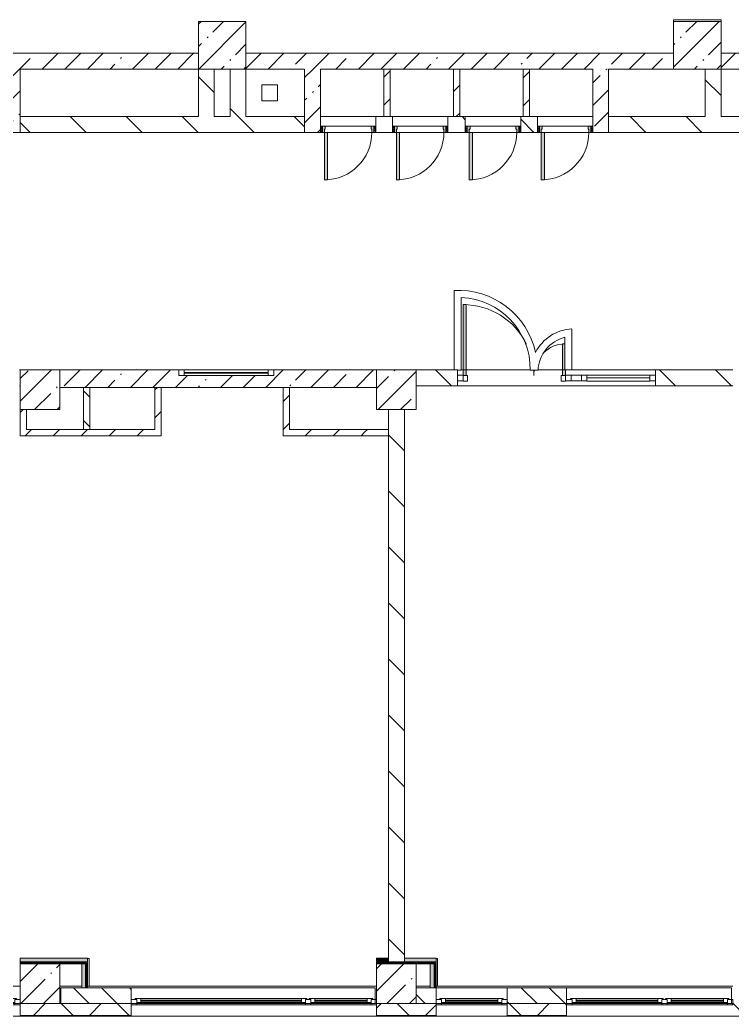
# Model space of a CAD drawing. Header units: millimetres. Extents: x -2911 to 191903, y -8553 to 29000.
# Drawn here: x 111825 to 120819, y -258 to 12320 of the extents above; entities that cross this region are included whole.
import ezdxf

# ---------------------------------------------------------------- set-up
doc = ezdxf.new("R2010")
doc.units = ezdxf.units.MM
for name, color, linetype, lineweight, true_color in [('A-DETL-GENF-5', 7, 'Continuous', 5, 0xaaaaaa), ('A-DOOR-1', 7, 'Continuous', 5, 0xaaaaaa), ('A-DOOR-2', 7, 'Continuous', 5, 0xe2e2e2), ('A-DOOR-FRAM-1', 7, 'Continuous', 5, 0xe2e2e2), ('A-DOOR-FRAM-2', 7, 'Continuous', 5, 0xaaaaaa), ('A-FLOR-3', 7, 'Continuous', 5, 0xaaaaaa), ('I-WALL-1', 7, 'Continuous', 5, 0xe7e7e7), ('I-WALL-2', 7, 'Continuous', 9, 0xe7e7e7), ('I-WALL-5', 7, 'Continuous', 5, 0x787878)]:
    doc.layers.add(name, color=color, linetype=linetype, lineweight=lineweight, true_color=true_color)
for name, color, linetype, lineweight in [('A-GLAZ-1', 7, 'Continuous', 5), ('A-GLAZ-CURT-2', 7, 'Continuous', 5), ('A-GLAZ-CWMG-4', 7, 'Continuous', 5), ('A-WALL', 7, 'Continuous', 9), ('A-WALL-4', 7, 'Continuous', 5), ('I-WALL-3', 7, 'Continuous', 5), ('S-COLS-2', 7, 'Continuous', 5)]:
    doc.layers.add(name, color=color, linetype=linetype, lineweight=lineweight)
pattern_1 = [(45, (59919.87, 0), (-176.7767, 176.7767), [])]
pattern_2 = [(135, (59919.87, 0), (-353.5534, -353.5534), [])]
pattern_3 = [(45, (59919.87, 0), (-285.1231, 285.1231), []), (45, (60205, 0), (-285.1231, 285.1231), [504.031, -100.806, 16.764, -84.042])]
pattern_4 = [(135, (1951.41, 164.685), (-14.14214, -14.14214), []), (225, (1951.41, 164.685), (14.14214, -14.14214), [])]
pattern_5 = [(45, (-171.384, 164.685), (-14.1421, 14.1421), []), (135, (-171.384, 164.685), (-14.1421, -14.1421), [])]
pattern_6 = [(135, (59919.87, 0), (-176.7767, -176.7767), [])]
pattern_7 = [(45, (59919.9, 0), (-530.33, 530.33), []), (135, (59919.9, 0), (-530.33, -530.33), [])]

# ---------------------------------------------------------------- blocks, each defined once
blk = doc.blocks.new('BSC_Колонна _Прямоугольная - 500х500-V39-2_5_1_птичка')
at = {"layer": 'S-COLS-2'}
h = blk.add_hatch(dxfattribs=at)
h.set_pattern_fill('FP_61', color=256, style=0, pattern_type=2)
h.set_pattern_definition([(45, (-52160, -7650), (-285.123, 285.123), []), (45, (-51874.88, -7650), (-285.123, 285.123), [504.031, -100.806, 16.764, -84.042])])
h.paths.add_polyline_path([(-250, -250), (250, -250), (250, 250), (-250, 250)])
for p, q in [((250, 250), (-250, 250)), ((-250, 250), (-250, -250)), ((250, -250), (250, 250)), ((-250, -250), (250, -250))]:
    blk.add_line(p, q, dxfattribs=at)
blk = doc.blocks.new('BSC_Колонна _Прямоугольная - 500х500-V46-2_5_1_птичка')
at = {"layer": 'S-COLS-2'}
h = blk.add_hatch(dxfattribs=at)
h.set_pattern_fill('FP_68', color=256, style=0, pattern_type=2)
h.set_pattern_definition([(45, (-52160, -150), (-285.123, 285.123), []), (45, (-51874.88, -150), (-285.123, 285.123), [504.031, -100.806, 16.764, -84.042])])
h.paths.add_polyline_path([(-250, -250), (250, -250), (250, 250), (-250, 250)])
for p, q in [((250, 250), (-250, 250)), ((-250, 250), (-250, -250)), ((250, -250), (250, 250)), ((-250, -250), (250, -250))]:
    blk.add_line(p, q, dxfattribs=at)
blk = doc.blocks.new('BSC_Колонна _Прямоугольная - 600х600-23205375-2_5_1_птичка')
at = {"layer": 'S-COLS-2'}
h = blk.add_hatch(dxfattribs=at)
h.set_pattern_fill('FP_93', color=256, style=0, pattern_type=2)
h.set_pattern_definition([(45, (-54460, -12000), (-285.123, 285.123), []), (45, (-54174.88, -12000), (-285.123, 285.123), [504.031, -100.806, 16.764, -84.042])])
h.paths.add_polyline_path([(-300, -300), (300, -300), (300, 300), (-300, 300)])
for p, q in [((300, 300), (-300, 300)), ((-300, 300), (-300, -300)), ((300, -300), (300, 300)), ((-300, -300), (300, -300))]:
    blk.add_line(p, q, dxfattribs=at)
blk = doc.blocks.new('BSC_Колонна _Прямоугольная - 500х500-V69-2_5_1_птичка')
at = {"layer": 'S-COLS-2'}
h = blk.add_hatch(dxfattribs=at)
h.set_pattern_fill('FP_102', color=256, style=0, pattern_type=2)
h.set_pattern_definition([(45, (-56660, -150), (-285.123, 285.123), []), (45, (-56374.88, -150), (-285.123, 285.123), [504.031, -100.806, 16.764, -84.042])])
h.paths.add_polyline_path([(-250, -250), (250, -250), (250, 250), (-250, 250), (-250, 80)])
for p, q in [((250, 250), (-250, 250)), ((-250, 250), (-250, -250)), ((250, -250), (250, 250)), ((-250, -250), (250, -250))]:
    blk.add_line(p, q, dxfattribs=at)
blk = doc.blocks.new('BSC_Колонна _Прямоугольная - 500х500-V70-2_5_1_птичка')
at = {"layer": 'S-COLS-2'}
h = blk.add_hatch(dxfattribs=at)
h.set_pattern_fill('FP_103', color=256, style=0, pattern_type=2)
h.set_pattern_definition([(45, (-56660, -7650), (-285.123, 285.123), []), (45, (-56374.88, -7650), (-285.123, 285.123), [504.031, -100.806, 16.764, -84.042])])
h.paths.add_polyline_path([(-250, -250), (250, -250), (250, 250), (-250, 250), (-250, 100)])
for p, q in [((250, 250), (-250, 250)), ((-250, 250), (-250, -250)), ((250, -250), (250, 250)), ((-250, -250), (250, -250))]:
    blk.add_line(p, q, dxfattribs=at)
blk = doc.blocks.new('BSC_Колонна _Прямоугольная - 600х600-V75-2_5_1_птичка')
at = {"layer": 'S-COLS-2'}
h = blk.add_hatch(dxfattribs=at)
h.set_pattern_fill('FP_108', color=256, style=0, pattern_type=2)
h.set_pattern_definition([(45, (-60460, -12000), (-285.1231, 285.1231), []), (45, (-60174.88, -12000), (-285.1231, 285.1231), [504.031, -100.806, 16.764, -84.042])])
h.paths.add_polyline_path([(-300, -300), (300, -300), (300, 300), (-300, 300), (-300, -201)])
for p, q in [((300, 300), (-300, 300)), ((-300, 300), (-300, -300)), ((300, -300), (300, 300)), ((-300, -300), (300, -300))]:
    blk.add_line(p, q, dxfattribs=at)
blk = doc.blocks.new('120_Окно_СКБ_1Ст - 120_Окно_СКБ_1Ст 900х2500_h_-20664874-2_5_1_птичка')
at = {"layer": 'A-GLAZ-1'}
for p, q in [((-450, -127), (-450, -57)), ((-450, -57), (-380, -57)), ((450, -57), (-450, -57)), ((-380, -57), (-380, -127)), ((380, -87), (-380, -87)), ((-380, -87), (-380, -127)), ((-330, -137), (-330, -87)), ((-330, -107), (330, -107)), ((330, -117), (-330, -117)), ((330, -137), (330, -87)), ((380, -127), (380, -57)), ((380, -57), (450, -57)), ((380, -127), (380, -87)), ((450, -57), (450, -127)), ((-380, -127), (-450, -127)), ((-450, -127), (-400, -127)), ((-380, -127), (-400, -127)), ((-400, -127), (-400, -137)), ((-400, -137), (400, -137)), ((400, -137), (-400, -137)), ((450, -127), (380, -127)), ((400, -127), (380, -127)), ((400, -127), (450, -127)), ((400, -137), (400, -127))]:
    blk.add_line(p, q, dxfattribs=at)
blk = doc.blocks.new('120_Окно_СКБ_2Ст - 120_Окно_СКБ_2Ст 2100х2500 _мал створка СЛЕВА_-22446485-2_5_1_птичка')
at = {"layer": 'A-GLAZ-1'}
for p, q in [((-1050, -127), (-1050, -57)), ((-1050, -57), (-980, -57)), ((1050, -57), (-1050, -57)), ((-980, -57), (-980, -127)), ((-220, -87), (-980, -87)), ((-980, -87), (-980, -127)), ((-930, -137), (-930, -87)), ((-930, -107), (-270, -107)), ((-270, -117), (-930, -117)), ((-270, -137), (-270, -87)), ((-220, -127), (-220, -57)), ((-220, -57), (-150, -57)), ((-220, -127), (-220, -87)), ((-150, -57), (-150, -127)), ((980, -87), (-150, -87)), ((-150, -87), (-150, -127)), ((-100, -137), (-100, -87)), ((-100, -107), (930, -107)), ((930, -117), (-100, -117)), ((930, -137), (930, -87)), ((980, -127), (980, -57)), ((980, -57), (1050, -57)), ((980, -127), (980, -87)), ((1050, -57), (1050, -127)), ((-980, -127), (-1050, -127)), ((-1050, -127), (-1000, -127)), ((-980, -127), (-1000, -127)), ((-1000, -127), (-1000, -137)), ((-1000, -137), (-200, -137)), ((-200, -137), (-1000, -137)), ((-150, -127), (-220, -127)), ((-200, -127), (-220, -127)), ((-200, -127), (-170, -127)), ((-200, -137), (-200, -127)), ((-150, -127), (-170, -127)), ((-170, -127), (-170, -137)), ((-170, -137), (1000, -137)), ((1000, -137), (-170, -137)), ((1050, -127), (980, -127)), ((1000, -127), (980, -127)), ((1000, -127), (1050, -127)), ((1000, -137), (1000, -127))]:
    blk.add_line(p, q, dxfattribs=at)
blk = doc.blocks.new('120_Окно_СКБ_2Ст - 120_Окно_СКБ_2Ст 3100х2500 _мал_ створка слева-2_-V78-2_5_1_птичка')
at = {"layer": 'A-GLAZ-1'}
for p, q in [((-1550, -127), (-1550, -57)), ((-1550, -57), (-1480, -57)), ((1550, -57), (-1550, -57)), ((-1480, -57), (-1480, -127)), ((-720, -87), (-1480, -87)), ((-1480, -87), (-1480, -127)), ((-1430, -137), (-1430, -87)), ((-1430, -107), (-770, -107)), ((-770, -117), (-1430, -117)), ((-770, -137), (-770, -87)), ((-720, -127), (-720, -57)), ((-720, -57), (-650, -57)), ((-720, -127), (-720, -87)), ((-650, -57), (-650, -127)), ((1480, -87), (-650, -87)), ((-650, -87), (-650, -127)), ((-600, -137), (-600, -87)), ((-600, -107), (1430, -107)), ((1430, -117), (-600, -117)), ((1430, -137), (1430, -87)), ((1480, -127), (1480, -57)), ((1480, -57), (1550, -57)), ((1480, -127), (1480, -87)), ((1550, -57), (1550, -127)), ((-1480, -127), (-1550, -127)), ((-1550, -127), (-1500, -127)), ((-1480, -127), (-1500, -127)), ((-1500, -127), (-1500, -137)), ((-1500, -137), (-700, -137)), ((-700, -137), (-1500, -137)), ((-650, -127), (-720, -127)), ((-700, -127), (-720, -127)), ((-700, -127), (-670, -127)), ((-700, -137), (-700, -127)), ((-650, -127), (-670, -127)), ((-670, -127), (-670, -137)), ((-670, -137), (1500, -137)), ((1500, -137), (-670, -137)), ((1550, -127), (1480, -127)), ((1500, -127), (1480, -127)), ((1500, -127), (1550, -127)), ((1500, -137), (1500, -127))]:
    blk.add_line(p, q, dxfattribs=at)
blk = doc.blocks.new('120_Окно_СКБ_2Ст - 120_Окно_СКБ_2Ст 3100х2500 _мал_ створка слева-2_-V79-2_5_1_птичка')
at = {"layer": 'A-GLAZ-1'}
for p, q in [((-1550, -127), (-1550, -57)), ((-1550, -57), (-1480, -57)), ((1550, -57), (-1550, -57)), ((-1480, -57), (-1480, -127)), ((-720, -87), (-1480, -87)), ((-1480, -87), (-1480, -127)), ((-1430, -137), (-1430, -87)), ((-1430, -107), (-770, -107)), ((-770, -117), (-1430, -117)), ((-770, -137), (-770, -87)), ((-720, -127), (-720, -57)), ((-720, -57), (-650, -57)), ((-720, -127), (-720, -87)), ((-650, -57), (-650, -127)), ((1480, -87), (-650, -87)), ((-650, -87), (-650, -127)), ((-600, -137), (-600, -87)), ((-600, -107), (1430, -107)), ((1430, -117), (-600, -117)), ((1430, -137), (1430, -87)), ((1480, -127), (1480, -57)), ((1480, -57), (1550, -57)), ((1480, -127), (1480, -87)), ((1550, -57), (1550, -127)), ((-1480, -127), (-1550, -127)), ((-1550, -127), (-1503, -127)), ((-1480, -127), (-1500, -127)), ((-1500, -127), (-1500, -137)), ((-1500, -137), (-700, -137)), ((-700, -137), (-1500, -137)), ((-650, -127), (-720, -127)), ((-700, -127), (-720, -127)), ((-700, -127), (-670, -127)), ((-700, -137), (-700, -127)), ((-650, -127), (-670, -127)), ((-670, -127), (-670, -137)), ((-670, -137), (1500, -137)), ((1500, -137), (-670, -137)), ((1550, -127), (1480, -127)), ((1500, -127), (1480, -127)), ((1500, -127), (1550, -127)), ((1500, -137), (1500, -127))]:
    blk.add_line(p, q, dxfattribs=at)
blk = doc.blocks.new('110_Дверь_СКБ_1Ст - д-18 700x2100h_Технический шкаф ЭОМ и СС-V131-2_5_1_птичка')
at = {"layer": 'A-DOOR-1'}
h = blk.add_hatch(dxfattribs=at)
h.set_pattern_fill('FP_149', color=256, style=0, pattern_type=2)
h.set_pattern_definition(pattern_4)
h.paths.add_polyline_path([(362.5, 100), (337.5, 100), (337.5, 20), (362.5, 20)])
at = {"layer": 'A-DOOR-2'}
h = blk.add_hatch(color=256, dxfattribs=at)
h.paths.add_polyline_path([(-312.5, 100), (-312.5, 20), (-277.5, 20), (-277.5, 60), (-287.5, 60), (-287.5, 100), (-300.5, 100)])
h.paths.add_polyline_path([(312.5, 100), (312.5, 60), (302.5, 60), (302.5, 20), (337.5, 20), (337.5, 100)])
at = {"layer": 'A-DOOR-FRAM-1'}
blk.add_hatch(color=256, dxfattribs=at).paths.add_polyline_path([(272.5, 700), (272.5, 100), (312.5, 100), (312.5, 700)])
at = {"layer": 'A-DOOR-FRAM-2'}
h = blk.add_hatch(dxfattribs=at)
h.set_pattern_fill('FP_150', color=256, style=0, pattern_type=2)
h.set_pattern_definition(pattern_5)
h.paths.add_polyline_path([(-312.5, 100), (-337.5, 100), (-337.5, 20), (-312.5, 20)])
at = {"layer": 'A-DOOR-1'}
for p, q in [((312.5, 700), (272.5, 700)), ((272.5, 700), (272.5, 100)), ((312.5, 100), (312.5, 700)), ((272.5, 100), (312.5, 100))]:
    blk.add_line(p, q, dxfattribs=at)
blk.add_arc((312.5, 100), 600, 90, 180, dxfattribs=at)
at = {"layer": 'A-DOOR-FRAM-2'}
for p, q in [((-312.5, 100), (-337.5, 100)), ((-337.5, 100), (-337.5, 20)), ((-337.5, 20), (-312.5, 20)), ((-287.5, 100), (-312.5, 100)), ((-312.5, 100), (-312.5, 20)), ((-312.5, 20), (-312.5, 100)), ((-312.5, 20), (-277.5, 20)), ((-287.5, 60), (-287.5, 100)), ((-287.5, 100), (272.5, 100)), ((-277.5, 60), (-287.5, 60)), ((-277.5, 20), (-277.5, 60)), ((302.5, 20), (-277.5, 20)), ((312.5, 60), (302.5, 60)), ((302.5, 60), (302.5, 20)), ((302.5, 20), (337.5, 20)), ((312.5, 100), (312.5, 60)), ((337.5, 100), (312.5, 100)), ((337.5, 20), (337.5, 100)), ((362.5, 100), (337.5, 100)), ((337.5, 100), (337.5, 20)), ((337.5, 20), (362.5, 20)), ((362.5, 20), (362.5, 100))]:
    blk.add_line(p, q, dxfattribs=at)
blk = doc.blocks.new('110_Дверь_СКБ_1Ст - д-18 700x2100h_Технический шкаф ЭОМ и СС-V132-2_5_1_птичка')
at = {"layer": 'A-DOOR-1'}
h = blk.add_hatch(dxfattribs=at)
h.set_pattern_fill('FP_149', color=256, style=0, pattern_type=2)
h.set_pattern_definition(pattern_4)
h.paths.add_polyline_path([(362.5, 100), (337.5, 100), (337.5, 20), (362.5, 20)])
at = {"layer": 'A-DOOR-2'}
h = blk.add_hatch(color=256, dxfattribs=at)
h.paths.add_polyline_path([(312.5, 100), (312.5, 60), (302.5, 60), (302.5, 20), (337.5, 20), (337.5, 100)])
h.paths.add_polyline_path([(-287.5, 100), (-312.5, 100), (-312.5, 20), (-277.5, 20), (-277.5, 60), (-287.5, 60)])
at = {"layer": 'A-DOOR-FRAM-1'}
blk.add_hatch(color=256, dxfattribs=at).paths.add_polyline_path([(272.5, 700), (272.5, 100), (312.5, 100), (312.5, 700)])
at = {"layer": 'A-DOOR-FRAM-2'}
h = blk.add_hatch(dxfattribs=at)
h.set_pattern_fill('FP_150', color=256, style=0, pattern_type=2)
h.set_pattern_definition(pattern_5)
h.paths.add_polyline_path([(-318, 100), (-337.5, 100), (-337.5, 20), (-312.5, 20), (-312.5, 100)])
at = {"layer": 'A-DOOR-1'}
for p, q in [((312.5, 700), (272.5, 700)), ((272.5, 700), (272.5, 100)), ((312.5, 100), (312.5, 700)), ((272.5, 100), (312.5, 100))]:
    blk.add_line(p, q, dxfattribs=at)
blk.add_arc((312.5, 100), 600, 90, 180, dxfattribs=at)
at = {"layer": 'A-DOOR-FRAM-2'}
for p, q in [((-312.5, 100), (-337.5, 100)), ((-337.5, 100), (-337.5, 20)), ((-337.5, 20), (-312.5, 20)), ((-287.5, 100), (-312.5, 100)), ((-312.5, 100), (-312.5, 20)), ((-312.5, 20), (-312.5, 100)), ((-312.5, 20), (-277.5, 20)), ((-287.5, 60), (-287.5, 100)), ((-287.5, 100), (272.5, 100)), ((-277.5, 60), (-287.5, 60)), ((-277.5, 20), (-277.5, 60)), ((302.5, 20), (-277.5, 20)), ((312.5, 60), (302.5, 60)), ((302.5, 60), (302.5, 20)), ((302.5, 20), (337.5, 20)), ((312.5, 100), (312.5, 60)), ((337.5, 100), (312.5, 100)), ((337.5, 20), (337.5, 100)), ((362.5, 100), (337.5, 100)), ((337.5, 100), (337.5, 20)), ((337.5, 20), (362.5, 20)), ((362.5, 20), (362.5, 100))]:
    blk.add_line(p, q, dxfattribs=at)
blk = doc.blocks.new('120_Окно_СКБ_1Ст - 120_Окно_СКБ_1Ст 400х1200 EI30-24228621-2_5_1_птичка')
at = {"layer": 'A-GLAZ-1'}
for p, q in [((-600, 40), (-600, 110)), ((-600, 110), (-530, 110)), ((600, 110), (-600, 110)), ((-530, 40), (-600, 40)), ((-600, 40), (600, 40)), ((-530, 110), (-530, 40)), ((530, 80), (-530, 80)), ((530, 70), (-530, 70)), ((530, 40), (530, 110)), ((530, 110), (600, 110)), ((600, 40), (530, 40)), ((600, 110), (600, 40))]:
    blk.add_line(p, q, dxfattribs=at)
blk = doc.blocks.new('Прямоугольный импост - 50 x 70 мм-V188-2_5_1_птичка')
at = {"layer": 'A-GLAZ-CWMG-4'}
for p, q in [((-70, 35), (0, 35)), ((-70, -35), (-70, 35)), ((0, 35), (0, -35)), ((0, -35), (-70, -35))]:
    blk.add_line(p, q, dxfattribs=at)
blk = doc.blocks.new('Дверь_Витражная_остекление_ - ДВН_ДАО_Главный вход_1200 в свету-V198-2_5_1_птичка')
at = {"layer": 'A-DOOR-2'}
for points in [[(-607, 30), (-607, 925), (-647, 925), (-647, 30)], [(647, 30), (647, 100), (639, 100), (639, 430), (607, 430), (607, 30), (639, 30)]]:
    blk.add_hatch(color=256, dxfattribs=at).paths.add_polyline_path(points)
at = {"layer": 'A-DETL-GENF-5'}
for p, q in [((-607, 925), (-647, 925)), ((-647, 925), (-647, 35)), ((-607, 30), (-607, 925)), ((639, 430), (607, 430)), ((607, 430), (607, 30)), ((-647, 30), (-607, 30)), ((-592, 30), (-647, 30)), ((-592, -40), (-592, 30)), ((592, -40), (592, 30)), ((592, 30), (647, 30)), ((607, 30), (647, 30)), ((647, 35), (647, 100)), ((-647, -40), (-592, -40)), ((647, -40), (592, -40))]:
    blk.add_line(p, q, dxfattribs=at)
at = {"layer": 'A-DOOR-1'}
for p, q in [((-647, 925), (-647, 35)), ((647, 100), (647, 35))]:
    blk.add_line(p, q, dxfattribs=at)
for centre, radius, start, end in [((-647, 30), 895, 26.2405, 90), ((647, 30), 400, 91.3229, 133.9937), ((-647, 30), 895, 360, 4.3606), ((647, 30), 400, 170.1518, 180)]:
    blk.add_arc(centre, radius, start, end, dxfattribs=at)
blk = doc.blocks.new('Системная панель - Стемалит - 40мм-V190-2_5_1_птичка')
at = {"layer": 'A-GLAZ-CURT-2'}
for p, q in [((65, 35), (-65, 35)), ((-65, 35), (-65, -35)), ((65, -35), (65, 35)), ((-65, -35), (65, -35))]:
    blk.add_line(p, q, dxfattribs=at)
blk = doc.blocks.new('Прямоугольный импост - 50 x 70 мм-V191-2_5_1_птичка')
at = {"layer": 'A-GLAZ-CWMG-4'}
for p, q in [((-35, 35), (35, 35)), ((-35, -35), (-35, 35)), ((35, 35), (35, -35)), ((35, -35), (-35, -35))]:
    blk.add_line(p, q, dxfattribs=at)
blk = doc.blocks.new('Прямоугольный импост - 50 x 70 мм-V192-2_5_1_птичка')
at = {"layer": 'A-GLAZ-CWMG-4'}
for p, q in [((0, 35), (-70, 35)), ((-70, 35), (-70, -35)), ((0, -35), (0, 35)), ((-70, -35), (0, -35))]:
    blk.add_line(p, q, dxfattribs=at)
blk = doc.blocks.new('Системная панель - Стекло - 40мм-V199-2_5_1_птичка')
at = {"layer": 'A-GLAZ-CURT-2'}
for p, q in [((397.5, 0), (-397.5, 0)), ((-397.5, 0), (-397.5, -40)), ((397.5, -40), (397.5, 0)), ((-397.5, -40), (397.5, -40))]:
    blk.add_line(p, q, dxfattribs=at)
blk = doc.blocks.new('Прямоугольный импост - 50 x 70 мм-V194-2_5_1_птичка')
at = {"layer": 'A-GLAZ-CWMG-4'}
for p, q in [((-35, 35), (35, 35)), ((-35, -35), (-35, 35)), ((35, 35), (35, -35)), ((35, -35), (-35, -35))]:
    blk.add_line(p, q, dxfattribs=at)
blk = doc.blocks.new('Прямоугольный импост - 50 x 70 мм-V195-2_5_1_птичка')
at = {"layer": 'A-GLAZ-CWMG-4'}
blk.add_line((41991, 7835), (41196, 7835), dxfattribs=at)

msp = doc.modelspace()

# ---------------------------------------------------------------- hatches: boundary and pattern name
at = {"layer": 'A-WALL-4'}
h = msp.add_hatch(dxfattribs=at)
h.set_pattern_fill('FP_86', color=256, style=0, pattern_type=2)
h.set_pattern_definition(pattern_6)
h.paths.add_polyline_path([(112339.9, -100), (113229.9, -100), (113229.9, 100), (112339.9, 100)])
h = msp.add_hatch(dxfattribs=at)
h.set_pattern_fill('FP_86', color=256, style=0, pattern_type=2)
h.set_pattern_definition(pattern_6)
h.paths.add_polyline_path([(117979.9, -100), (118729.9, -100), (118729.9, 100), (117979.9, 100)])
h.paths.add_polyline_path([(117079.9, -100), (117079.9, 100), (116829.9, 100), (116829.9, -100)])
h = msp.add_hatch(dxfattribs=at)
h.set_pattern_fill('FP_76', color=256, style=0, pattern_type=2)
h.set_pattern_definition([(45, (59919.87, 0), (-353.5534, 353.5534), []), (135, (59919.87, 0), (-353.5534, -353.5534), [])])
h.paths.add_polyline_path([(135619.9, -250), (135619.9, -100), (131479.9, -100), (131479.9, -250), (134833.3, -250)])
h.paths.add_polyline_path([(129268.2, -250), (130579.9, -250), (130579.9, -100), (126979.9, -100), (126979.9, -250), (127413.1, -250)])
h.paths.add_polyline_path([(117979.9, -250), (118729.9, -250), (118729.9, -100), (117979.9, -100)])
h.paths.add_polyline_path([(116829.9, -250), (117079.9, -250), (117079.9, -100), (116329.9, -100), (116329.9, -250), (116746.7, -250)])
h.paths.add_polyline_path([(120829.9, -250), (121979.9, -250), (121979.9, -100), (120829.9, -100)])
h.paths.add_polyline_path([(125079.9, -250), (126079.9, -250), (126079.9, -100), (125079.9, -100)])
h.paths.add_polyline_path([(103329.9, -250), (103956.2, -250), (103956.2, -100), (102579.9, -100), (102579.9, -250), (103297.6, -250)])
h.paths.add_polyline_path([(111829.9, -250), (113229.9, -250), (113229.9, -100), (111829.9, -100)])
h.paths.add_polyline_path([(108729.9, -250), (108729.9, -100), (107329.9, -100), (107329.9, -250), (107935.2, -250)])
h.paths.add_polyline_path([(104856.2, -250), (105229.9, -250), (105229.9, -100), (104856.2, -100)])
h.paths.add_polyline_path([(98679.9, -250), (99479.9, -250), (99479.9, -100), (98679.9, -100), (98679.9, -176.4)])
at = {"layer": 'I-WALL-1'}
for points in [[(112654.9, 100), (112654.9, 400), (112604.9, 400), (112604.9, 100)], [(116479.9, 425), (116479.9, 475), (116329.9, 475), (116329.9, 425)]]:
    msp.add_hatch(color=256, dxfattribs=at).paths.add_polyline_path(points)
at = {"layer": 'I-WALL-2'}
for points in [[(112679.9, 425), (112679.9, 475), (111829.9, 475), (111829.9, 425), (112572.8, 425)], [(117079.9, 425), (117079.9, 475), (116679.9, 475), (116679.9, 425), (117067.4, 425)], [(117054.9, 100), (117054.9, 400), (117004.9, 400), (117004.9, 100)]]:
    msp.add_hatch(color=256, dxfattribs=at).paths.add_polyline_path(points)
at = {"layer": 'I-WALL-3'}
h = msp.add_hatch(dxfattribs=at)
h.set_pattern_fill('FP_84', color=256, style=0, pattern_type=2)
h.set_pattern_definition(pattern_3)
h.paths.add_polyline_path([(111629.9, 10900), (111829.9, 10900), (111829.9, 11900), (111629.9, 11900), (111629.9, 11100)])
h = msp.add_hatch(dxfattribs=at)
h.set_pattern_fill('FP_84', color=256, style=0, pattern_type=2)
h.set_pattern_definition(pattern_3)
h.paths.add_polyline_path([(114079.9, 11700), (114079.9, 11900), (111829.9, 11900), (111829.9, 11700), (112572.8, 11700)])
h = msp.add_hatch(dxfattribs=at)
h.set_pattern_fill('FP_84', color=256, style=0, pattern_type=2)
h.set_pattern_definition(pattern_3)
h.paths.add_polyline_path([(115619.9, 11700), (120079.9, 11700), (120079.9, 11900), (114679.9, 11900), (114679.9, 11700), (115419.9, 11700)])
h.paths.add_polyline_path([(121848, 11700), (126079.9, 11700), (126079.9, 11900), (120679.9, 11900), (120679.9, 11700), (121279.9, 11700)])
h = msp.add_hatch(dxfattribs=at)
h.set_pattern_fill('FP_87', color=256, style=0, pattern_type=2)
h.set_pattern_definition(pattern_2)
h.paths.add_polyline_path([(114279.9, 11100), (114279.9, 11700), (114079.9, 11700), (114079.9, 11100)])
h = msp.add_hatch(dxfattribs=at)
h.set_pattern_fill('FP_87', color=256, style=0, pattern_type=2)
h.set_pattern_definition(pattern_2)
h.paths.add_polyline_path([(114479.9, 11100), (114679.9, 11100), (114679.9, 11700), (114479.9, 11700), (114479.9, 11221)])
h = msp.add_hatch(dxfattribs=at)
h.set_pattern_fill('FP_84', color=256, style=0, pattern_type=2)
h.set_pattern_definition(pattern_3)
h.paths.add_polyline_path([(115419.9, 10900), (115619.9, 10900), (115619.9, 11700), (115419.9, 11700), (115419.9, 10980)])
h = msp.add_hatch(dxfattribs=at)
h.set_pattern_fill('FP_88', color=256, style=0, pattern_type=2)
h.set_pattern_definition(pattern_1)
h.paths.add_polyline_path([(116499.1, 11100), (116499.1, 11700), (116419.1, 11700), (116419.1, 11100)])
h = msp.add_hatch(dxfattribs=at)
h.set_pattern_fill('FP_88', color=256, style=0, pattern_type=2)
h.set_pattern_definition(pattern_1)
h.paths.add_polyline_path([(117379.1, 11100), (117379.1, 11700), (117299.1, 11700), (117299.1, 11100)])
h = msp.add_hatch(dxfattribs=at)
h.set_pattern_fill('FP_88', color=256, style=0, pattern_type=2)
h.set_pattern_definition(pattern_1)
h.paths.add_polyline_path([(118259.1, 11100), (118259.1, 11700), (118179.1, 11700), (118179.1, 11100)])
h = msp.add_hatch(dxfattribs=at)
h.set_pattern_fill('FP_84', color=256, style=0, pattern_type=2)
h.set_pattern_definition(pattern_3)
h.paths.add_polyline_path([(119259.9, 10900), (119259.9, 11700), (119059.9, 11700), (119065.5, 10900)])
h = msp.add_hatch(dxfattribs=at)
h.set_pattern_fill('FP_87', color=256, style=0, pattern_type=2)
h.set_pattern_definition(pattern_2)
h.paths.add_polyline_path([(120679.9, 11100), (120679.9, 11700), (120479.9, 11700), (120479.9, 11100)])
h = msp.add_hatch(dxfattribs=at)
h.set_pattern_fill('FP_87', color=256, style=0, pattern_type=2)
h.set_pattern_definition(pattern_2)
h.paths.add_polyline_path([(121079.9, 10900), (121079.9, 11100), (119259.9, 11100), (119259.9, 10900), (119993, 10900)])
h.paths.add_polyline_path([(114427.9, 10900), (115419.9, 10900), (115419.9, 11100), (111829.9, 11100), (111829.9, 10900), (112572.8, 10900)])
h.paths.add_polyline_path([(116319.9, 10900), (116529.9, 10900), (116529.9, 11100), (116319.9, 11100), (116319.9, 10980)])
h.paths.add_polyline_path([(118149.9, 10900), (118359.9, 10900), (118359.9, 11100), (118149.9, 11100), (118149.9, 10980)])
h.paths.add_polyline_path([(117449.9, 10900), (117449.9, 11100), (117229.9, 11100), (117229.9, 10900)])
h.paths.add_polyline_path([(107180.6, 10900), (111629.9, 10900), (111629.9, 11100), (107180.6, 11100)])
h = msp.add_hatch(dxfattribs=at)
h.set_pattern_fill('FP_84', color=256, style=0, pattern_type=2)
h.set_pattern_definition(pattern_3)
h.paths.add_polyline_path([(113609.9, 7680), (116329.9, 7680), (116329.9, 7900), (115029.9, 7900), (115029.9, 7830), (113829.9, 7830), (113829.9, 7900), (112329.9, 7900), (112329.9, 7680), (113529.9, 7680)])
h = msp.add_hatch(dxfattribs=at)
h.set_pattern_fill('FP_87', color=256, style=0, pattern_type=2)
h.set_pattern_definition(pattern_2)
h.paths.add_polyline_path([(120829.9, 7700), (120829.9, 7900), (119850.9, 7900), (119850.9, 7700), (119993, 7700)])
h.paths.add_polyline_path([(116829.9, 7700), (117350.9, 7700), (117350.9, 7900), (116829.9, 7900), (116829.9, 7750.3)])
h = msp.add_hatch(dxfattribs=at)
h.set_pattern_fill('FP_88', color=256, style=0, pattern_type=2)
h.set_pattern_definition(pattern_1)
h.paths.add_polyline_path([(113609.9, 7070), (113609.9, 7680), (113529.9, 7680), (113529.9, 7070)])
h = msp.add_hatch(dxfattribs=at)
h.set_pattern_fill('FP_88', color=256, style=0, pattern_type=2)
h.set_pattern_definition(pattern_1)
h.paths.add_polyline_path([(115229.9, 7070), (115229.9, 7680), (115149.9, 7680), (115149.9, 7070)])
h = msp.add_hatch(dxfattribs=at)
h.set_pattern_fill('FP_88', color=256, style=0, pattern_type=2)
h.set_pattern_definition(pattern_1)
h.paths.add_polyline_path([(111909.9, 7150), (111909.9, 7400), (111829.9, 7400), (111829.9, 7150)])
h = msp.add_hatch(dxfattribs=at)
h.set_pattern_fill('FP_87', color=256, style=0, pattern_type=2)
h.set_pattern_definition(pattern_2)
h.paths.add_polyline_path([(116679.9, 425), (116679.9, 7400), (116479.9, 7400), (116479.9, 425)])
h = msp.add_hatch(dxfattribs=at)
h.set_pattern_fill('FP_88', color=256, style=0, pattern_type=2)
h.set_pattern_definition(pattern_1)
h.paths.add_polyline_path([(113529.9, 7070), (113529.9, 7150), (111829.9, 7150), (111829.9, 7070), (112572.8, 7070)])
h = msp.add_hatch(dxfattribs=at)
h.set_pattern_fill('FP_88', color=256, style=0, pattern_type=2)
h.set_pattern_definition(pattern_1)
h.paths.add_polyline_path([(116178.4, 7070), (116178.4, 7150), (115229.9, 7150), (115229.9, 7070)])
h = msp.add_hatch(dxfattribs=at)
h.set_pattern_fill('FP_88', color=256, style=0, pattern_type=2)
h.set_pattern_definition(pattern_1)
h.paths.add_polyline_path([(116479.9, 7070), (116479.9, 7150), (116178.4, 7150), (116178.4, 7070), (116282.9, 7070)])
h = msp.add_hatch(dxfattribs=at)
h.set_pattern_fill('FP_188', color=256, style=0, pattern_type=2)
h.set_pattern_definition(pattern_7)
h.paths.add_polyline_path([(112667.4, 412.5), (112679.9, 412.5), (112679.9, 425), (111829.9, 425), (111829.9, 412.5), (112572.8, 412.5)])
h = msp.add_hatch(dxfattribs=at)
h.set_pattern_fill('FP_188', color=256, style=0, pattern_type=2)
h.set_pattern_definition(pattern_7)
h.paths.add_polyline_path([(112667.4, 400), (112667.4, 412.5), (111829.9, 412.5), (111829.9, 400), (112654.9, 400)])
h = msp.add_hatch(dxfattribs=at)
h.set_pattern_fill('FP_188', color=256, style=0, pattern_type=2)
h.set_pattern_definition(pattern_7)
h.paths.add_polyline_path([(112667.4, 100), (112667.4, 400), (112654.9, 400), (112654.9, 100)])
h = msp.add_hatch(dxfattribs=at)
h.set_pattern_fill('FP_188', color=256, style=0, pattern_type=2)
h.set_pattern_definition(pattern_7)
h.paths.add_polyline_path([(112667.4, 100), (112679.9, 100), (112679.9, 412.5), (112667.4, 412.5), (112667.4, 230.5)])
h = msp.add_hatch(dxfattribs=at)
h.set_pattern_fill('FP_188', color=256, style=0, pattern_type=2)
h.set_pattern_definition(pattern_7)
h.paths.add_polyline_path([(116679.9, 412.5), (116679.9, 425), (116329.9, 425), (116329.9, 412.5), (116479.9, 412.5)])
h = msp.add_hatch(dxfattribs=at)
h.set_pattern_fill('FP_188', color=256, style=0, pattern_type=2)
h.set_pattern_definition(pattern_7)
h.paths.add_polyline_path([(116679.9, 400), (116679.9, 412.5), (116329.9, 412.5), (116329.9, 400), (116479.9, 400)])
h = msp.add_hatch(dxfattribs=at)
h.set_pattern_fill('FP_188', color=256, style=0, pattern_type=2)
h.set_pattern_definition(pattern_7)
h.paths.add_polyline_path([(117067.4, 412.5), (117067.4, 425), (116479.9, 425), (116479.9, 412.5), (117054.9, 412.5)])
h = msp.add_hatch(dxfattribs=at)
h.set_pattern_fill('FP_188', color=256, style=0, pattern_type=2)
h.set_pattern_definition(pattern_7)
h.paths.add_polyline_path([(116829.9, 400), (117054.9, 400), (117054.9, 412.5), (116479.9, 412.5), (116479.9, 400), (116746.7, 400)])
h = msp.add_hatch(dxfattribs=at)
h.set_pattern_fill('FP_188', color=256, style=0, pattern_type=2)
h.set_pattern_definition(pattern_7)
h.paths.add_polyline_path([(117054.9, 100), (117067.4, 100), (117067.4, 412.5), (117054.9, 412.5), (117054.9, 230.5)])
h = msp.add_hatch(dxfattribs=at)
h.set_pattern_fill('FP_188', color=256, style=0, pattern_type=2)
h.set_pattern_definition(pattern_7)
h.paths.add_polyline_path([(117067.4, 100), (117079.9, 100), (117079.9, 425), (117067.4, 425), (117067.4, 230.5)])
at = {"layer": 'I-WALL-5'}
h = msp.add_hatch(dxfattribs=at)
h.set_pattern_fill('FP_97', color=256, style=0, pattern_type=2)
h.set_pattern_definition([(135, (59919.9, 0), (-377.171, -377.171), [533.4, -88.9, 17.78, -88.9]), (135, (59919.9, 376.94), (-377.171, -377.171), []), (50, (59919.9, 0), (637.6445, -55.7866), [66.675, -733.425]), (355, (59919.9, 0), (-123.3494, 668.699), [53.34, -586.74]), (100.451, (59973, -4.65), (514.299, 612.908), [56.665, -623.315]), (46.184, (59919.9, 177.8), (948.776, -147.15), [100.012, -1100.137]), (96.636, (59998.9, 165.5), (830.909, 865.997), [84.998, -934.973]), (351.184, (59919.9, 177.8), (830.918, 865.988), [80.01, -880.11]), (21, (60008.8, 133.35), (530.6506, -357.9283), [66.675, -733.425]), (326, (60008.8, 133.35), (216.308, 644.6585), [53.34, -586.74]), (71.451, (60053, 103.5), (746.9596, 286.724), [56.665, -623.315]), (37.5, (59919.87, 0), (10.8105, 295.9426), [16.764, -562.864, 16.764, -578.866, -588.962]), (37.5, (59919.87, 0), (10.8105, 295.9426), [-1175.258, 16.764, -572.198]), (7.5, (59919.87, 0), (233.8692, 350.6318), [16.764, -322.834, 16.764, -549.529, -224.472]), (7.5, (59919.87, 0), (233.8692, 350.6318), [-905.891, 16.764, -207.708]), (327.5, (59721.63, 0), (474.5678, -20.0513), [16.764, -205.486, 16.764, -676.656, -920.115]), (327.5, (59721.63, 0), (474.5678, -20.0513), [-915.67, 16.764, -903.351]), (317.5, (59632.73, 0), (518.4522, 88.9934), [16.764, -272.161, 16.764, -443.738, -653.415]), (317.5, (59632.73, 0), (518.4522, 88.9934), [-749.427, 16.764, -636.651])])
h.paths.add_polyline_path([(112709.9, 7150), (112709.9, 7680), (112629.9, 7680), (112629.9, 7150)])

# ---------------------------------------------------------------- linework, layer by layer
at = {"layer": 'A-FLOR-3'}
for p, q in [((120079.9, 12300), (120079.9, 12320)), ((120079.9, 12320), (120679.9, 12320)), ((120679.9, 12320), (120679.9, 12300)), ((114879.9, 11500), (115079.9, 11500)), ((114879.9, 11300), (114879.9, 11500)), ((115079.9, 11500), (115079.9, 11300)), ((115079.9, 11300), (114879.9, 11300)), ((117307.9, 8904.6), (117307.9, 7900)), ((117397.9, 7897), (117397.9, 8815.2)), ((118706.9, 8314.2), (118706.9, 7900)), ((118796.9, 7900), (118796.9, 8418.4)), ((111819.9, 7900), (111829.9, 7900)), ((117350.9, 7897), (117397.9, 7897)), ((117397.9, 7900), (118270.3, 7900)), ((118270.4, 7897), (118368.4, 7897)), ((118368.8, 7900), (119850.9, 7900)), ((119850.9, 7900), (118796.9, 7900)), ((111829.9, 7700), (111819.9, 7700)), ((112679.9, 470), (112699.9, 470)), ((112699.9, 470), (112699.9, 120)), ((117079.9, 470), (117099.9, 470)), ((117099.9, 470), (117099.9, 120))]:
    msp.add_line(p, q, dxfattribs=at)
for centre, radius, start, end in [((117360.5, 7906), 1000, 12.44956, 93.01125), ((117360.5, 7906), 910, 359.43333, 87.64026), ((118821.9, 7875), 544, 92.63401, 153.04618), ((118821.9, 7875), 454, 104.67311, 177.22246)]:
    msp.add_arc(centre, radius, start, end, dxfattribs=at)
at = {"layer": 'A-WALL'}
for p, q in [((116499.1, 11700), (116419.1, 11700)), ((117379.1, 11700), (117299.1, 11700)), ((118259.1, 11700), (118179.1, 11700)), ((111829.9, 10900), (111829.9, 11100)), ((115419.9, 10900), (115419.9, 11100)), ((116419.1, 11100), (116499.1, 11100)), ((117299.1, 11100), (117379.1, 11100)), ((118179.1, 11100), (118259.1, 11100)), ((119259.9, 10900), (119259.9, 11100)), ((113609.9, 7680), (113529.9, 7680)), ((115229.9, 7680), (115149.9, 7680)), ((112629.9, 7150), (112709.9, 7150)), ((116479.9, 7070), (116479.9, 7150)), ((112679.9, 425), (111829.9, 425)), ((112667.4, 412.5), (111829.9, 412.5)), ((112654.9, 400), (112604.9, 400)), ((112654.9, 100), (112654.9, 400)), ((112667.4, 100), (112667.4, 412.5)), ((117079.9, 425), (116329.9, 425)), ((117067.4, 412.5), (116329.9, 412.5)), ((116479.9, 425), (116479.9, 475)), ((116679.9, 475), (116679.9, 425)), ((117004.9, 400), (117054.9, 400)), ((117054.9, 400), (117054.9, 100)), ((117067.4, 412.5), (117067.4, 100)), ((112339.9, -100), (113229.9, -100)), ((116829.9, -100), (117079.9, -100)), ((117979.9, -100), (118729.9, -100)), ((111829.9, -250), (113229.9, -250)), ((116329.9, -250), (117079.9, -250)), ((117979.9, -250), (118729.9, -250)), ((111829.9, -253), (113229.9, -253)), ((116329.9, -253), (117079.9, -253)), ((117979.9, -253), (118729.9, -253))]:
    msp.add_line(p, q, dxfattribs=at)
at = {"layer": 'A-WALL-4'}
for p, q in [((112339.9, 100), (112339.9, -100)), ((112339.9, 100), (116309.9, 100)), ((113229.9, -258), (113229.9, 100)), ((116309.9, -100), (116309.9, 100)), ((116829.9, 100), (120809.9, 100)), ((117079.9, -258), (117079.9, 100)), ((117979.9, 100), (117979.9, -258)), ((118729.9, -258), (118729.9, 100)), ((120809.9, -100), (120809.9, 100)), ((111829.9, -100), (111829.9, -258)), ((112329.9, -100), (112339.9, -100)), ((116329.9, -100), (116329.9, -258)), ((117979.9, -258), (98679.9, -258)), ((126079.9, -258), (117979.9, -258))]:
    msp.add_line(p, q, dxfattribs=at)
at = {"layer": 'I-WALL-3'}
for p, q in [((114079.9, 11900), (108679.9, 11900)), ((120079.9, 11900), (114679.9, 11900)), ((126079.9, 11900), (120679.9, 11900)), ((111829.9, 11100), (111829.9, 11700)), ((111829.9, 11700), (114079.9, 11700)), ((114079.9, 11700), (114079.9, 11100)), ((114279.9, 11100), (114279.9, 11700)), ((114479.9, 11700), (114479.9, 11100)), ((114679.9, 11100), (114679.9, 11700)), ((114679.9, 11700), (115419.9, 11700)), ((115419.9, 11700), (115419.9, 11100)), ((115619.9, 10980), (115619.9, 11700)), ((115619.9, 11700), (116419.1, 11700)), ((116419.1, 11700), (116419.1, 11100)), ((116499.1, 11100), (116499.1, 11700)), ((116499.1, 11700), (117299.1, 11700)), ((117299.1, 11700), (117299.1, 11100)), ((117379.1, 11100), (117379.1, 11700)), ((117379.1, 11700), (118179.1, 11700)), ((118179.1, 11700), (118179.1, 11100)), ((118259.1, 11100), (118259.1, 11700)), ((118259.1, 11700), (119059.9, 11700)), ((119059.9, 11700), (119059.9, 10980)), ((119259.9, 11100), (119259.9, 11700)), ((119259.9, 11700), (120079.9, 11700)), ((120479.9, 11700), (120479.9, 11100)), ((120679.9, 11100), (120679.9, 11700)), ((120679.9, 11700), (121079.9, 11700)), ((114079.9, 11100), (111829.9, 11100)), ((114479.9, 11100), (114279.9, 11100)), ((115419.9, 11100), (114679.9, 11100)), ((115619.9, 11100), (116419.1, 11100)), ((116319.9, 11100), (116319.9, 10980)), ((116499.1, 11100), (117299.1, 11100)), ((116529.9, 10980), (116529.9, 11100)), ((117229.9, 11100), (117229.9, 10980)), ((117379.1, 11100), (118179.1, 11100)), ((117449.9, 10980), (117449.9, 11100)), ((118149.9, 11100), (118149.9, 10980)), ((118259.1, 11100), (119059.9, 11100)), ((118359.9, 10980), (118359.9, 11100)), ((120479.9, 11100), (119259.9, 11100)), ((121279.9, 11100), (120679.9, 11100)), ((107180.6, 10900), (115619.9, 10900)), ((116319.9, 10900), (116529.9, 10900)), ((117229.9, 10900), (117449.9, 10900)), ((118149.9, 10900), (118359.9, 10900)), ((119059.9, 10900), (121279.9, 10900)), ((113829.9, 7900), (112329.9, 7900)), ((116329.9, 7900), (115029.9, 7900)), ((117350.9, 7900), (116829.9, 7900)), ((117350.9, 7700), (117350.9, 7900)), ((117397.9, 7900), (118270.3, 7900)), ((118368.8, 7900), (118706.9, 7900)), ((119850.9, 7900), (119850.9, 7700)), ((119850.9, 7900), (120829.9, 7900)), ((112329.9, 7680), (113529.9, 7680)), ((112629.9, 7680), (112629.9, 7150)), ((112709.9, 7150), (112709.9, 7680)), ((113529.9, 7680), (113529.9, 7150)), ((113609.9, 7070), (113609.9, 7680)), ((113609.9, 7680), (115149.9, 7680)), ((115149.9, 7680), (115149.9, 7070)), ((115229.9, 7150), (115229.9, 7680)), ((115229.9, 7680), (116329.9, 7680)), ((120829.9, 7700), (116829.9, 7700)), ((111829.9, 7400), (111829.9, 7070)), ((111909.9, 7150), (111909.9, 7400)), ((116479.9, 7400), (116479.9, 7150)), ((116679.9, 475), (116679.9, 7400)), ((111829.9, 7070), (113609.9, 7070)), ((112629.9, 7150), (111909.9, 7150)), ((113529.9, 7150), (112709.9, 7150)), ((115149.9, 7070), (116479.9, 7070)), ((116479.9, 7150), (115229.9, 7150)), ((116479.9, 7070), (116479.9, 475)), ((112679.9, 475), (111829.9, 475)), ((111829.9, 475), (111829.9, 400)), ((112329.9, 400), (112604.9, 400)), ((112604.9, 400), (112604.9, 100)), ((112679.9, 100), (112679.9, 475)), ((116479.9, 475), (116329.9, 475)), ((116329.9, 475), (116329.9, 400)), ((117079.9, 475), (116679.9, 475)), ((116829.9, 400), (117004.9, 400)), ((117004.9, 400), (117004.9, 100)), ((117079.9, 100), (117079.9, 475)), ((108044, 120), (111829.9, 120)), ((112329.9, 120), (112604.9, 120)), ((112679, 120), (116329.9, 120)), ((116829.9, 120), (117004.9, 120)), ((117079.1, 120), (120829.9, 120)), ((111829.9, -100), (108729.9, -100)), ((116329.9, -100), (113229.9, -100)), ((117979.9, -100), (117079.9, -100)), ((120829.9, -100), (118729.9, -100))]:
    msp.add_line(p, q, dxfattribs=at)

# ---------------------------------------------------------------- block references
at = {"layer": 'A-DOOR-1', "rotation": 180}
for name, p in [('110_Дверь_СКБ_1Ст - д-18 700x2100h_Технический шкаф ЭОМ и СС-V131-2_5_1_птичка', (115982.4, 11000)), ('110_Дверь_СКБ_1Ст - д-18 700x2100h_Технический шкаф ЭОМ и СС-V132-2_5_1_птичка', (116892.4, 11000)), ('110_Дверь_СКБ_1Ст - д-18 700x2100h_Технический шкаф ЭОМ и СС-V132-2_5_1_птичка', (117812.4, 11000)), ('110_Дверь_СКБ_1Ст - д-18 700x2100h_Технический шкаф ЭОМ и СС-V132-2_5_1_птичка', (118722.4, 11000))]:
    msp.add_blockref(name, p, dxfattribs=at)
at = {"layer": 'A-DOOR-1'}
msp.add_blockref('Дверь_Витражная_остекление_ - ДВН_ДАО_Главный вход_1200 в свету-V198-2_5_1_птичка', (118068.4, 7800), dxfattribs=at)
at = {"layer": 'A-GLAZ-1'}
msp.add_blockref('120_Окно_СКБ_1Ст - 120_Окно_СКБ_1Ст 400х1200 EI30-24228621-2_5_1_птичка', (114429.9, 7790), dxfattribs=at)
at = {"layer": 'A-GLAZ-1', "rotation": 180}
for name, p in [('120_Окно_СКБ_2Ст - 120_Окно_СКБ_2Ст 3100х2500 _мал_ створка слева-2_-V78-2_5_1_птичка', (110279.9, -175)), ('120_Окно_СКБ_2Ст - 120_Окно_СКБ_2Ст 3100х2500 _мал_ створка слева-2_-V79-2_5_1_птичка', (114779.9, -175)), ('120_Окно_СКБ_1Ст - 120_Окно_СКБ_1Ст 900х2500_h_-20664874-2_5_1_птичка', (117529.9, -175)), ('120_Окно_СКБ_2Ст - 120_Окно_СКБ_2Ст 2100х2500 _мал створка СЛЕВА_-22446485-2_5_1_птичка', (119779.9, -175))]:
    msp.add_blockref(name, p, dxfattribs=at)
at = {"layer": 'A-GLAZ-CURT-2'}
for name, p in [('Системная панель - Стемалит - 40мм-V190-2_5_1_птичка', (118850.9, 7800)), ('Системная панель - Стекло - 40мм-V199-2_5_1_птичка', (119383.4, 7800))]:
    msp.add_blockref(name, p, dxfattribs=at)
at = {"layer": 'A-GLAZ-CWMG-4', "rotation": 180}
msp.add_blockref('Прямоугольный импост - 50 x 70 мм-V192-2_5_1_птичка', (117350.9, 7800), dxfattribs=at)
at = {"layer": 'A-GLAZ-CWMG-4', "extrusion": (0, 0, -1), "rotation": 180}
for name, p in [('Прямоугольный импост - 50 x 70 мм-V191-2_5_1_птичка', (-118750.9, 7800)), ('Прямоугольный импост - 50 x 70 мм-V194-2_5_1_птичка', (-118950.9, 7800)), ('Прямоугольный импост - 50 x 70 мм-V188-2_5_1_птичка', (-119850.9, 7800))]:
    msp.add_blockref(name, p, dxfattribs=at)
at = {"layer": 'A-GLAZ-CWMG-4'}
msp.add_blockref('Прямоугольный импост - 50 x 70 мм-V195-2_5_1_птичка', (77789.9, 0), dxfattribs=at)
at = {"layer": 'S-COLS-2'}
for name, p in [('BSC_Колонна _Прямоугольная - 600х600-23205375-2_5_1_птичка', (114379.9, 12000)), ('BSC_Колонна _Прямоугольная - 600х600-V75-2_5_1_птичка', (120379.9, 12000)), ('BSC_Колонна _Прямоугольная - 500х500-V39-2_5_1_птичка', (112079.9, 7650)), ('BSC_Колонна _Прямоугольная - 500х500-V70-2_5_1_птичка', (116579.9, 7650)), ('BSC_Колонна _Прямоугольная - 500х500-V46-2_5_1_птичка', (112079.9, 150)), ('BSC_Колонна _Прямоугольная - 500х500-V69-2_5_1_птичка', (116579.9, 150))]:
    msp.add_blockref(name, p, dxfattribs=at)

doc.saveas('drawing.dxf')
